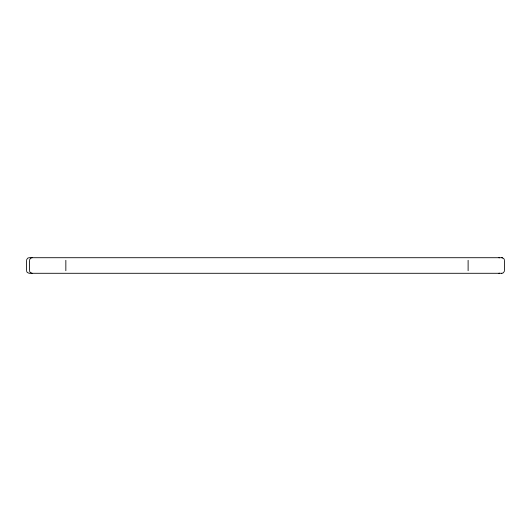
<?xml version="1.0" encoding="UTF-8"?>
<svg xmlns="http://www.w3.org/2000/svg" width="531" height="531" viewBox="0 0 531 531"><rect width="100%" height="100%" fill="white"/><g stroke="black" fill="none" stroke-linecap="round" stroke-linejoin="round"><path stroke-width="0.8" d="M26.636 259.639L27.851 258.059L29.145 257.714L501.855 257.714L503.687 258.478L504.364 259.639M29.597 259.639L30.811 258.059L32.106 257.714M504.364 271.361L503.129 272.941L501.828 273.286M498.894 273.286L499.565 273.2M501.855 273.286L29.145 273.286L27.313 272.522L26.636 271.361M501.828 257.714L502.499 257.8M498.894 257.714L499.565 257.8M32.106 273.286L30.274 272.522L29.597 271.361M504.45 260.309L504.423 270.691M468.116 260.309L468.116 270.691M65.844 260.309L65.844 270.691M29.51 260.309L29.51 270.691M26.55 260.309L26.55 270.691"/></g></svg>
